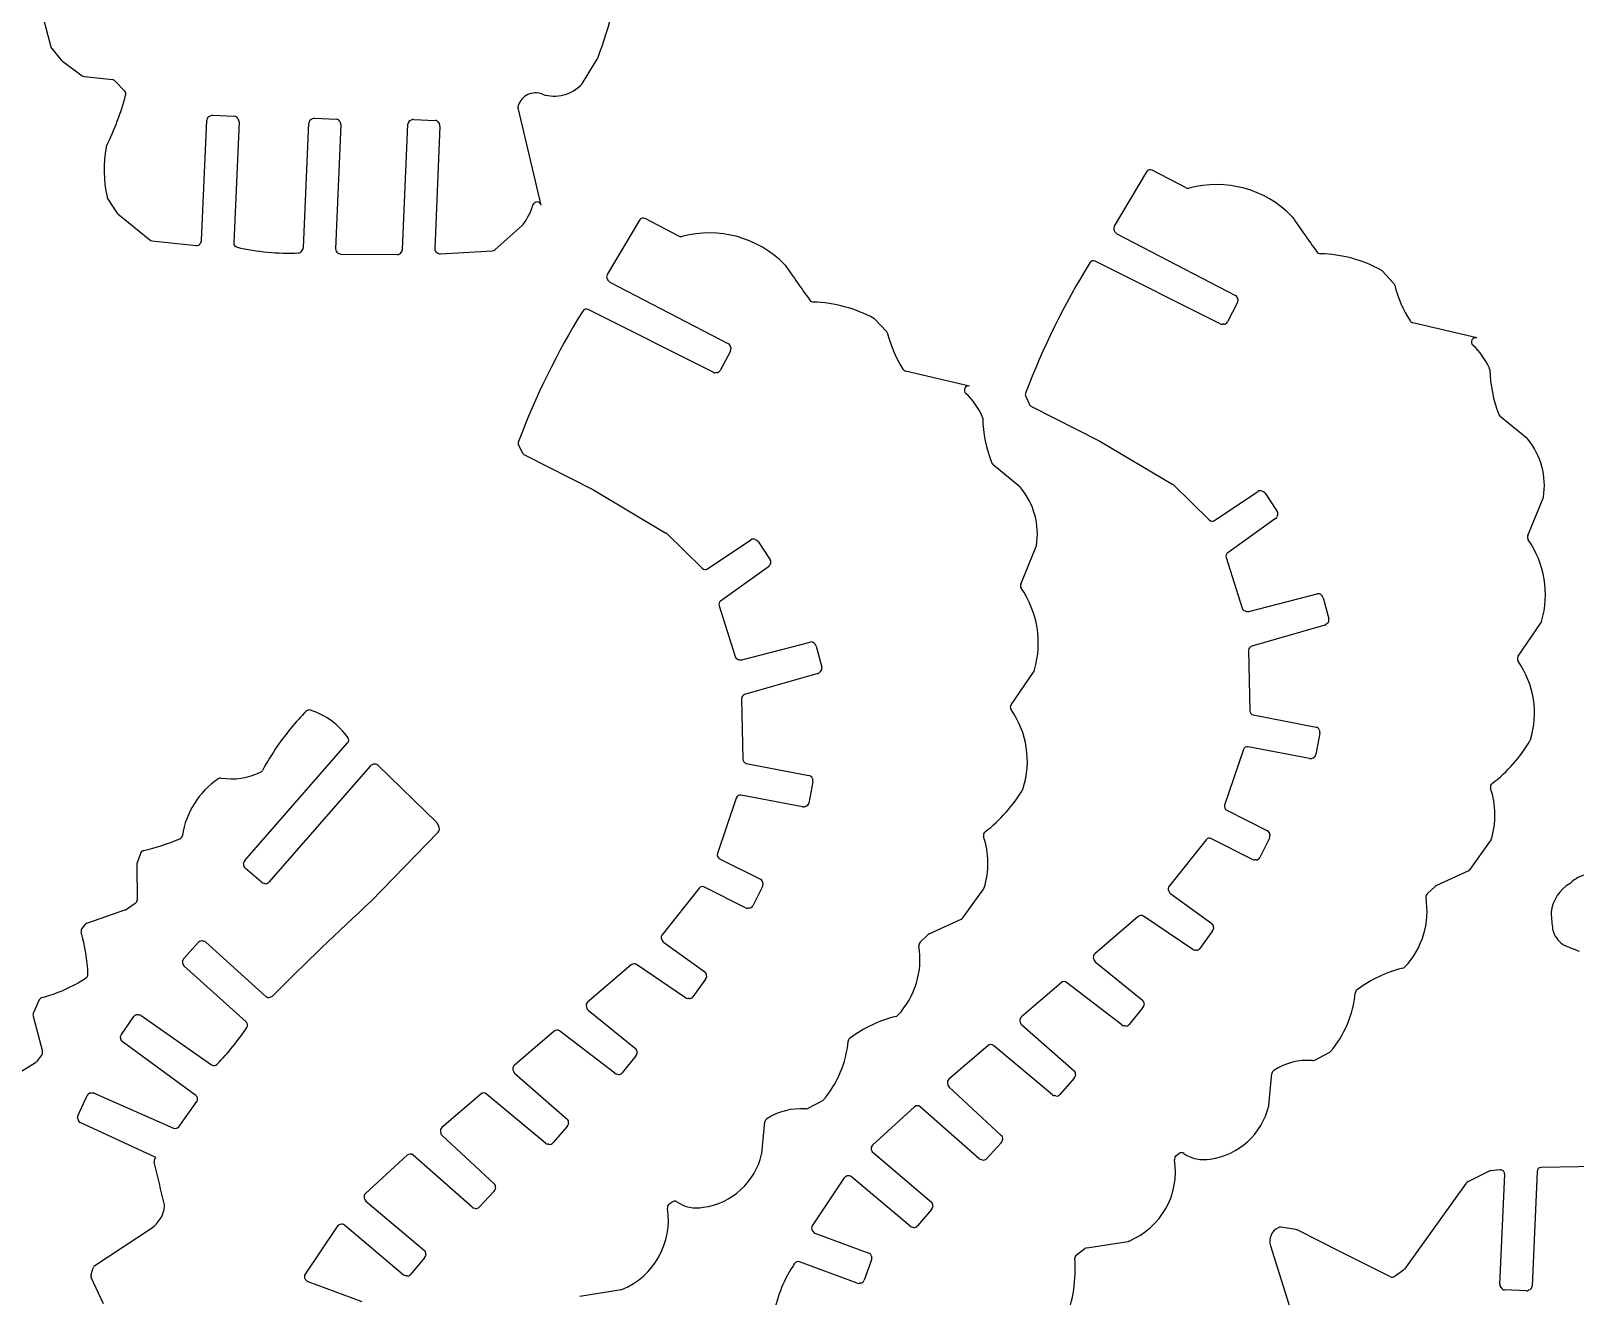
# Model space of a CAD drawing. Extents: x 0 to 821, y 0 to 548.
# Drawn here: x 399.3 to 543.2, y 116.3 to 234.2 of the extents above; entities that cross this region are included whole.
import ezdxf

# ---------------------------------------------------------------- set-up
doc = ezdxf.new("R2010")
doc.units = 0
doc.header["$MEASUREMENT"] = 0
doc.layers.add('WHITE', color=7, linetype='CONTINUOUS')

msp = doc.modelspace()

# ---------------------------------------------------------------- linework, layer by layer
at = {"layer": 'WHITE', "linetype": 'Continuous'}
for p, q in [((400.163628, 236.560061), (401.203925, 232.670281)), ((401.274253, 232.509673), (402.193925, 231.400281)), ((402.263925, 231.330281), (404.113925, 229.980281)), ((450.733861, 229.290004), (452.103925, 231.540281)), ((404.313837, 229.910461), (406.923925, 229.620281)), ((407.163925, 229.500281), (408.073925, 228.540281)), ((415.94391, 226.189877), (416.053925, 226.250281)), ((416.263868, 226.300315), (418.283925, 226.210281)), ((418.624283, 225.999766), (418.683925, 225.880281)), ((425.44391, 225.919877), (425.553925, 225.980281)), ((425.754386, 226.019973), (427.783925, 225.940281)), ((434.983868, 225.910315), (437.003925, 225.820281)), ((446.873776, 217.930077), (444.723925, 226.980281)), ((415.243508, 214.650378), (415.733925, 225.850281)), ((418.723694, 225.680436), (418.233925, 214.420281)), ((424.72365, 213.990367), (425.233925, 225.580281)), ((428.223694, 225.410436), (427.723925, 213.850281)), ((428.124266, 225.720354), (428.183925, 225.610281)), ((433.944396, 213.809604), (434.453925, 225.460281)), ((434.66391, 225.799877), (434.773925, 225.860281)), ((437.444079, 225.289513), (436.953925, 213.870281)), ((437.343521, 225.610294), (437.403925, 225.490281)), ((503.273562, 221.030158), (500.273925, 215.960281)), ((506.963746, 219.550301), (503.803925, 221.180281)), ((406.484028, 218.560013), (407.343925, 217.220281)), ((407.424339, 217.130314), (410.413925, 214.700281)), ((442.564372, 213.769799), (445.133925, 216.070281)), ((456.033943, 216.530419), (453.023925, 211.460281)), ((459.714091, 215.049539), (456.563925, 216.680281)), ((410.613814, 214.60993), (414.733925, 214.170281)), ((415.103703, 214.340181), (415.173925, 214.450281)), ((500.264141, 215.559899), (500.333925, 215.430281)), ((500.503705, 215.269547), (511.573925, 209.510281)), ((424.58365, 213.659875), (424.663925, 213.790281)), ((427.914327, 213.489519), (428.013925, 213.430281)), ((428.224262, 213.370469), (433.483925, 213.330281)), ((433.824261, 213.52047), (433.883925, 213.620281)), ((437.153512, 213.509826), (437.253925, 213.450281)), ((437.484243, 213.399558), (442.323925, 213.670281)), ((510.143771, 206.869512), (498.503925, 212.710281)), ((526.294151, 210.670073), (525.223925, 211.800281)), ((453.023924, 211.050281), (453.093925, 210.930281)), ((453.263694, 210.769851), (464.323925, 205.010281)), ((511.743688, 208.850338), (510.813925, 207.050281)), ((511.783689, 209.180222), (511.793925, 209.050281)), ((462.903771, 202.359512), (451.263925, 208.200281)), ((479.054397, 206.170432), (477.973925, 207.300281)), ((510.474263, 206.830208), (510.343925, 206.830281)), ((534.033727, 205.579818), (528.073925, 206.980281)), ((464.50396, 204.340226), (463.563925, 202.540281)), ((464.543997, 204.669622), (464.553925, 204.550281)), ((463.233863, 202.329516), (463.103925, 202.320281)), ((486.793587, 201.079718), (480.823925, 202.480281)), ((492.023454, 200.100086), (492.383925, 199.350281)), ((492.563925, 199.170281), (498.933925, 195.940281)), ((538.723842, 196.190183), (536.223925, 198.260281)), ((498.933925, 195.940281), (505.733925, 191.900281)), ((444.773656, 195.589866), (445.143925, 194.850281)), ((445.324323, 194.660136), (451.693925, 191.440281)), ((491.483924, 191.680281), (488.983925, 193.750281)), ((451.693925, 191.440281), (458.493925, 187.390281)), ((505.814125, 191.839881), (509.113925, 188.610281)), ((509.61344, 188.56043), (513.653925, 191.260281)), ((514.054083, 191.289842), (514.163925, 191.240281)), ((514.324048, 191.100422), (515.453925, 189.410281)), ((538.793596, 187.150403), (540.223925, 190.640281)), ((515.293645, 188.750189), (510.833925, 185.560281)), ((515.474286, 189.02025), (515.423925, 188.900281)), ((458.573914, 187.339663), (461.873925, 184.110281)), ((462.373427, 184.060328), (466.413925, 186.760281)), ((466.814083, 186.789842), (466.923925, 186.730281)), ((467.084048, 186.590422), (468.213925, 184.910281)), ((491.553596, 182.640403), (492.983925, 186.130281)), ((468.053596, 184.239901), (463.593925, 181.060281)), ((468.234048, 184.509785), (468.183925, 184.390281)), ((510.684139, 185.119845), (512.183925, 180.390281)), ((512.803623, 180.079914), (519.173925, 181.730281)), ((519.553432, 181.63041), (519.643925, 181.540281)), ((519.74354, 181.34971), (520.253925, 179.390281)), ((463.443925, 180.61028), (464.943925, 175.890281)), ((512.454132, 180.130153), (512.593925, 180.090281)), ((519.884269, 178.810208), (513.073925, 176.860281)), ((520.154053, 179.009772), (520.053925, 178.920281)), ((537.893923, 175.910279), (540.033925, 179.050281)), ((465.563923, 175.58028), (471.923925, 177.230281)), ((472.313449, 177.120414), (472.403925, 177.030281)), ((465.213924, 175.620281), (465.353925, 175.580281)), ((472.504397, 176.850432), (473.013925, 174.890281)), ((512.784135, 176.470254), (512.903925, 170.830281)), ((472.644271, 174.309895), (465.833925, 172.360281)), ((472.904061, 174.499758), (472.813925, 174.410281)), ((490.653925, 171.400282), (492.793925, 174.540281)), ((465.543489, 171.959924), (465.663925, 166.330281)), ((513.22396, 170.450049), (519.063925, 169.320281)), ((519.423716, 168.739652), (519.043925, 166.750281)), ((519.373853, 169.059696), (519.413925, 168.950281)), ((419.263925, 156.880281), (428.843991, 167.840378)), ((512.294232, 167.219586), (510.543925, 162.050281)), ((518.454272, 166.389964), (512.753925, 167.480281)), ((430.953925, 165.690281), (421.494046, 154.86969)), ((431.263925, 165.850281), (431.133619, 165.809743)), ((437.143925, 160.430281), (431.654116, 165.759775)), ((465.98387, 165.940131), (471.823925, 164.820281)), ((518.784336, 166.440351), (518.663925, 166.400281)), ((472.184242, 164.229628), (471.803925, 162.240281)), ((472.12397, 164.559641), (472.173925, 164.440281)), ((465.054168, 162.710426), (463.303925, 157.550281)), ((471.214014, 161.880337), (465.513925, 162.980281)), ((471.544235, 161.939946), (471.423925, 161.900281)), ((510.744294, 161.569599), (514.553925, 159.650281)), ((437.373925, 159.970281), (437.233961, 160.290447)), ((431.043925, 153.100281), (437.284312, 159.539802)), ((508.833549, 158.82002), (505.383925, 154.490281)), ((513.154288, 156.990451), (509.323925, 158.920281)), ((514.734406, 158.979808), (513.823925, 157.170281)), ((514.773997, 159.309622), (514.773925, 159.190281)), ((533.413735, 156.060126), (535.333925, 158.720281)), ((409.533925, 157.550281), (409.214174, 156.580399)), ((463.503674, 157.059893), (467.313925, 155.140281)), ((513.484263, 156.950208), (513.363925, 156.950281)), ((409.193925, 156.450281), (409.224035, 153.210436)), ((419.153925, 156.570281), (419.174314, 156.689994)), ((420.803925, 154.860281), (419.284287, 156.190222)), ((530.264113, 154.560145), (533.253925, 155.930281)), ((421.113925, 154.740281), (420.99438, 154.769802)), ((461.593621, 154.309539), (458.143925, 149.980281)), ((465.913452, 152.479799), (462.083925, 154.420281)), ((467.493694, 154.480127), (466.583925, 152.670281)), ((467.524101, 154.809575), (467.533925, 154.680281)), ((486.173633, 151.550107), (488.093925, 154.220281)), ((505.334077, 154.089514), (505.383925, 153.960281)), ((529.424144, 153.780438), (530.153925, 154.480281)), ((409.053925, 152.880281), (408.253906, 152.339715)), ((505.523542, 153.780202), (509.353925, 151.030281)), ((408.163925, 152.290281), (404.524377, 151.009696)), ((466.244263, 152.450208), (466.123925, 152.440281)), ((483.023866, 150.049517), (486.013925, 151.420281)), ((502.504233, 151.680299), (498.443925, 148.190281)), ((507.573585, 148.610353), (502.983925, 151.710281)), ((404.333925, 150.880281), (404.094378, 150.570469)), ((482.184144, 149.270438), (482.913925, 149.980281)), ((509.433547, 150.339834), (508.253925, 148.700281)), ((509.524027, 150.660056), (509.513925, 150.540281)), ((413.593925, 147.770281), (414.954096, 149.280072)), ((415.333925, 149.400281), (415.454016, 149.379654)), ((415.643925, 149.280281), (421.223848, 144.239895)), ((458.084255, 149.58992), (458.143925, 149.450281)), ((458.283693, 149.270435), (462.113925, 146.520281)), ((507.894079, 148.529659), (507.763925, 148.540281)), ((413.473925, 147.460281), (413.494301, 147.589957)), ((419.393925, 141.850281), (413.593522, 147.090444)), ((455.264233, 147.170299), (451.203925, 143.690281)), ((460.334341, 144.099939), (455.743925, 147.200281)), ((498.324303, 147.769598), (498.363925, 147.650281)), ((498.493523, 147.449974), (502.893925, 143.880281)), ((462.193994, 145.840198), (461.013925, 144.190281)), ((462.283546, 146.160436), (462.273925, 146.030281)), ((495.323944, 145.510261), (491.613925, 142.320281)), ((500.973638, 141.579629), (495.833925, 145.520281)), ((400.113925, 143.910281), (399.553866, 142.649516)), ((421.623925, 144.160281), (421.764311, 144.210205)), ((460.653717, 144.029745), (460.523925, 144.040281)), ((409.283925, 142.530281), (409.414217, 142.519647)), ((409.603925, 142.450281), (416.174257, 137.860217)), ((451.08366, 143.270359), (451.123925, 143.140281)), ((451.254168, 142.949924), (455.653925, 139.380281)), ((502.933833, 143.199533), (501.663925, 141.620281)), ((503.043572, 143.510085), (503.023925, 143.390281)), ((399.533925, 142.390281), (400.404315, 139.100318)), ((407.763925, 140.700281), (408.923807, 142.359585)), ((448.08378, 141.000002), (444.373925, 137.810281)), ((453.733574, 137.069992), (448.593925, 141.020281)), ((491.484362, 141.90951), (491.523925, 141.780281)), ((491.643618, 141.590349), (496.533925, 137.310281)), ((501.284073, 141.479597), (501.153925, 141.500281)), ((407.683925, 140.370281), (407.693754, 140.509814)), ((414.713925, 134.990281), (407.844411, 140.020218)), ((488.504063, 139.64017), (484.863925, 136.510281)), ((494.523638, 135.069629), (489.023925, 139.650281)), ((400.333925, 138.760281), (399.853925, 138.150281)), ((455.693833, 138.689533), (454.423925, 137.120281)), ((455.803572, 139.010085), (455.783925, 138.880281)), ((518.944397, 138.299799), (520.293925, 139.000281)), ((399.753925, 138.050281), (396.703598, 136.139782)), ((444.244243, 137.399597), (444.283925, 137.280281)), ((444.404397, 137.080161), (449.293925, 132.800281)), ((454.043448, 136.969696), (453.913925, 136.990281)), ((496.663514, 136.930404), (496.633925, 136.810281)), ((514.664232, 134.089817), (514.963925, 137.050281)), ((404.903925, 135.230281), (405.033816, 135.239929)), ((484.733578, 136.110368), (484.763925, 135.980281)), ((484.883983, 135.789687), (489.743925, 131.290281)), ((496.543534, 136.619569), (495.203925, 135.090281)), ((403.723925, 133.160281), (404.573478, 134.999577)), ((405.223925, 135.210281), (412.624349, 131.969938)), ((413.103925, 132.100281), (414.794324, 134.430481)), ((441.263926, 135.140283), (437.623925, 132.010281)), ((447.283926, 130.57028), (441.783925, 135.140281)), ((471.703441, 133.800498), (473.053925, 134.500281)), ((481.643926, 133.950282), (477.743925, 130.380281)), ((487.673922, 129.120282), (482.183925, 133.950281)), ((494.834334, 134.960125), (494.703925, 134.990281)), ((403.703925, 132.830281), (403.684281, 132.950401)), ((410.973925, 129.240281), (403.934361, 132.499524)), ((449.42408, 132.42969), (449.393925, 132.300281)), ((467.424232, 129.589817), (467.723925, 132.540281)), ((437.494362, 131.59951), (437.523925, 131.480281)), ((437.644044, 131.27975), (442.503925, 126.790281)), ((449.304402, 132.109736), (447.963925, 130.590281)), ((447.594201, 130.460027), (447.463925, 130.480281)), ((477.634179, 129.960074), (477.673925, 129.860281)), ((477.793464, 129.679972), (483.233925, 125.080281)), ((489.73442, 130.600022), (488.353925, 129.120281)), ((489.863809, 130.909984), (489.833925, 130.790281)), ((506.033618, 129.390304), (506.293925, 129.590281)), ((410.893925, 129.120281), (410.973925, 129.240281)), ((434.403464, 129.44018), (430.503925, 125.880281)), ((440.433952, 124.610443), (434.943925, 129.450281)), ((487.973753, 129.00049), (487.853925, 129.030281)), ((536.203638, 128.0696), (535.343925, 127.990281)), ((545.263864, 128.400343), (540.043925, 128.310281)), ((475.093519, 127.32033), (472.133925, 122.870281)), ((475.394286, 127.510216), (475.283925, 127.470281)), ((481.264177, 122.820373), (475.793925, 127.440281)), ((533.053544, 126.839952), (527.293925, 118.830281)), ((535.204244, 127.949657), (533.203925, 126.970281)), ((536.19389, 117.430224), (536.643925, 127.650281)), ((539.654122, 127.930471), (539.193925, 117.250281)), ((430.393728, 125.459716), (430.433925, 125.350281)), ((430.553845, 125.169898), (435.993925, 120.580281)), ((442.494151, 126.100489), (441.113925, 124.610281)), ((442.614403, 126.410259), (442.593925, 126.280281)), ((440.733753, 124.49049), (440.603925, 124.520281)), ((458.783755, 124.880453), (459.053925, 125.080281)), ((483.253534, 124.389569), (481.943925, 122.850281)), ((483.364178, 124.709557), (483.343925, 124.580281)), ((405.303925, 119.180281), (410.563746, 122.660316)), ((427.854381, 122.810167), (424.893925, 118.370281)), ((428.153591, 122.999514), (428.043925, 122.960281)), ((434.0139, 118.309976), (428.553925, 122.930281)), ((472.133925, 122.42028), (472.203925, 122.330281)), ((481.574241, 122.710294), (481.453925, 122.730281)), ((517.183925, 122.520281), (515.773925, 122.730281)), ((521.413925, 120.420281), (517.303925, 122.480281)), ((472.38385, 122.189895), (477.403925, 120.330281)), ((497.7143, 120.820315), (501.553925, 121.420281)), ((514.833729, 121.009929), (516.823925, 114.680281)), ((436.013534, 119.889569), (434.703925, 118.340281)), ((436.123624, 120.200389), (436.103925, 120.080281)), ((476.323803, 117.530482), (470.953925, 119.520281)), ((477.663812, 119.690101), (476.963925, 117.790281)), ((477.66421, 120.020133), (477.683925, 119.900281)), ((496.753684, 120.169565), (497.533925, 120.750281)), ((526.004284, 118.129505), (521.413925, 120.420281)), ((404.943925, 118.340281), (405.144303, 118.959548)), ((406.103925, 115.600281), (404.964007, 118.050081)), ((434.333556, 118.199546), (434.203925, 118.230281)), ((527.213925, 118.750281), (526.423925, 118.170281)), ((424.893923, 117.910282), (424.963925, 117.820281)), ((425.144001, 117.679665), (430.163925, 115.820281)), ((450.473922, 116.320002), (454.313925, 116.920281)), ((476.653775, 117.529995), (476.533925, 117.510281)), ((536.303983, 117.109516), (536.243925, 117.220281)), ((538.663867, 116.809516), (536.633925, 116.900281)), ((538.974081, 116.919513), (538.863925, 116.860281))]:
    msp.add_line(p, q, dxfattribs=at)
for centre, radius, start, end in [((392.620712, 253.10946), 63.286703, 340.140597, 357.655), ((401.594833, 232.745754), 0.398128, 190.927728, 216.368665), ((402.508925, 231.645281), 0.399061, 217.874984, 232.125), ((451.776925, 231.773281), 0.40152, 324.528675, 336.019), ((404.342925, 230.314281), 0.404965, 235.564345, 265.88), ((406.877925, 229.228281), 0.39469, 43.5628, 83.307125), ((448.091353, 231.58914), 3.505059, 251.753404, 317.694997), ((450.4055, 229.513845), 0.397399, 314.41045, 325.718121), ((382.701665, 235.093784), 26.3897, 333.769362, 344.766177), ((407.784028, 228.270634), 0.395916, 343.721713, 42.927312), ((446.356409, 226.681085), 1.70305, 68.01776, 162.268419), ((416.132925, 225.838281), 0.39918, 118.262, 178.277338), ((416.247925, 225.901281), 0.399296, 87.7119, 119.068541), ((418.269645, 225.806793), 0.40374, 28.552352, 87.973151), ((418.322942, 225.704565), 0.401478, 356.554305, 25.955388), ((425.632925, 225.568281), 0.39918, 118.262, 178.277338), ((425.729949, 225.617339), 0.403375, 86.526753, 115.873048), ((427.765925, 225.539281), 0.401404, 26.8079, 87.429845), ((434.967925, 225.511281), 0.399296, 87.7119, 119.068541), ((445.113796, 227.071899), 0.400492, 161.381403, 193.224352), ((427.822942, 225.434565), 0.401478, 356.554305, 25.955388), ((434.852925, 225.448281), 0.39918, 118.262, 178.277338), ((436.991925, 225.421281), 0.39918, 28.2619, 88.277338), ((437.052951, 225.315686), 0.392002, 356.171685, 26.448507), ((417.603925, 221.227281), 11.454788, 169.420366, 192.799), ((406.735682, 223.266742), 0.39696, 155.728479, 170.77168), ((503.617169, 220.828151), 0.398589, 62.060347, 149.548732), ((406.828784, 218.767992), 0.402632, 191.212077, 211.10108), ((507.144865, 219.909808), 0.402554, 243.261197, 284.194056), ((509.771186, 209.990015), 9.859044, 44.576878, 104.855074), ((440.650234, 219.544366), 5.681436, 322.937937, 343.705805), ((446.48575, 217.830961), 0.400485, 14.329005, 162.659003), ((407.677261, 217.437304), 0.397759, 213.066663, 230.515639), ((444.873925, 216.380281), 0.404599, 309.986886, 320.013), ((456.379808, 216.31934), 0.405188, 62.973783, 148.604589), ((500.614155, 215.751656), 0.3991, 148.48392, 208.716381), ((516.517153, 216.625488), 0.396705, 34.559478, 45.768965), ((672.630925, 324.112281), 189.142072, 214.548, 215.763368), ((410.672415, 215.005867), 0.40025, 229.772678, 261.580983), ((414.845484, 214.676643), 0.39889, 325.425192, 356.224609), ((418.633931, 214.400407), 0.4005, 177.155715, 257.030184), ((459.896925, 215.400281), 0.395453, 242.468, 285.754438), ((462.52502, 205.492183), 9.855319, 44.50337, 104.819393), ((500.683421, 215.629412), 0.402245, 209.673091, 243.462668), ((414.774066, 214.570267), 0.401995, 264.269167, 325.08513), ((423.400567, 235.291134), 21.828128, 257.144719, 272.265329), ((424.248169, 213.88229), 0.402512, 272.164479, 326.456684), ((424.323635, 214.000813), 0.400151, 328.255533, 358.504077), ((428.123949, 213.830779), 0.4005, 177.209016, 238.439373), ((428.224376, 213.77062), 0.400151, 238.269127, 269.983612), ((433.483704, 213.730281), 0.4, 270.031638, 328.36361), ((433.545757, 213.832613), 0.399302, 327.875632, 356.696633), ((437.35491, 213.856827), 0.401211, 178.078295, 239.869327), ((437.451657, 213.799867), 0.401633, 240.506694, 274.653726), ((442.298752, 214.071334), 0.401842, 273.591497, 311.37659), ((519.47604, 213.814128), 0.404005, 217.126825, 269.748796), ((519.129925, 200.941281), 12.473589, 61.280268, 88.4181), ((469.30008, 212.09391), 0.39787, 40.239141, 50.356463), ((625.392927, 319.59911), 189.136, 214.544259, 215.759811), ((558.181611, 175.334774), 70.768886, 148.264041, 159.248526), ((498.333452, 212.349031), 0.399452, 64.737575, 148.187507), ((524.928925, 211.534281), 0.397217, 42.04082, 60.6173), ((453.373925, 211.255281), 0.405617, 149.641885, 210.358), ((453.438284, 211.124645), 0.395425, 209.441404, 243.798708), ((526.007682, 210.394255), 0.397668, 13.917436, 43.914725), ((537.327591, 213.21462), 11.2683, 193.993019, 212.502484), ((472.242205, 209.300883), 0.401179, 215.10346, 268.792108), ((471.892902, 196.439745), 12.464709, 61.272869, 88.433059), ((511.384914, 209.158471), 0.399368, 3.122014, 61.752978), ((511.397152, 209.043689), 0.396827, 330.840441, 0.951721), ((510.967267, 170.875455), 70.778087, 148.306556, 159.286031), ((451.079674, 207.849412), 0.396304, 62.294859, 147.825803), ((477.683925, 207.020281), 0.403113, 43.994914, 60.2551), ((478.763752, 205.891966), 0.402515, 14.110782, 43.774071), ((490.09517, 208.697291), 11.271, 193.897816, 212.445615), ((510.318536, 207.230955), 0.401478, 244.195245, 273.625608), ((510.455538, 207.231263), 0.401492, 272.673298, 333.206653), ((528.164603, 207.369802), 0.399937, 211.681748, 256.895224), ((464.142896, 204.651917), 0.401492, 2.52746, 63.199221), ((464.154925, 204.534281), 0.399321, 330.927, 2.296345), ((533.944343, 205.187954), 0.401929, 77.150658, 227.747845), ((529.564381, 200.310539), 6.153476, 23.350807, 48.097306), ((463.078536, 202.720955), 0.401478, 244.195245, 273.625608), ((463.211564, 202.728261), 0.399368, 273.200882, 331.920669), ((480.920925, 202.872281), 0.403823, 213.331, 256.101404), ((534.857925, 202.574281), 0.396716, 3.673685, 26.214), ((547.4549, 202.905247), 12.2049, 181.434538, 201.55982), ((486.696798, 200.691809), 0.399802, 75.989825, 228.939459), ((482.314925, 195.813281), 6.15767, 23.206591, 48.0135), ((492.372654, 200.277521), 0.391694, 160.346792, 206.936006), ((492.743925, 199.530281), 0.402492, 206.565051, 243.435), ((487.621778, 198.064882), 0.393556, 5.101709, 26.371659), ((500.216908, 198.394972), 12.2067, 181.385245, 201.55814), ((536.467925, 198.568281), 0.392938, 202.126, 231.61346), ((445.13356, 195.760377), 0.398252, 157.95276, 205.350183), ((538.49832, 195.859897), 0.399936, 44.370656, 55.674284), ((533.59301, 191.824801), 6.750242, 350.668556, 39.732368), ((445.508721, 195.01573), 0.400562, 204.396143, 242.590476), ((489.232654, 194.061937), 0.398743, 202.44798, 231.406994), ((491.228925, 191.375281), 0.39747, 39.814967, 50.1022), ((486.358005, 187.30677), 6.744015, 350.728997, 39.867542), ((505.538216, 191.55697), 0.395176, 45.717869, 60.314151), ((513.879457, 190.930507), 0.399519, 64.081716, 124.368315), ((513.992117, 190.881987), 0.397356, 33.347812, 64.381561), ((539.860925, 190.811281), 0.401261, 334.776077, 348.354), ((509.395095, 188.900116), 0.403808, 225.86937, 302.732349), ((515.06928, 189.076525), 0.396024, 304.509595, 333.574418), ((515.113775, 189.196976), 0.401498, 333.885446, 32.091459), ((458.323073, 187.03178), 0.397131, 50.829387, 64.518834), ((539.164168, 186.997871), 0.400737, 157.627239, 214.581209), ((466.639457, 186.430507), 0.399519, 64.081716, 124.368315), ((466.752117, 186.371987), 0.397356, 33.347812, 64.381561), ((492.617925, 186.302281), 0.404401, 334.82904, 348.301), ((531.403925, 181.642281), 9.028238, 344.04315, 34.6121), ((467.824138, 184.570429), 0.402368, 304.76908, 333.402549), ((467.874009, 184.692447), 0.403725, 333.099475, 32.653596), ((511.063338, 185.236573), 0.396758, 125.325425, 197.109844), ((462.154152, 184.390053), 0.39598, 224.953483, 303.624851), ((491.924026, 182.487525), 0.400737, 157.573859, 214.595648), ((484.165067, 177.13578), 9.024899, 344.078697, 34.596002), ((519.274134, 181.340079), 0.402864, 46.10958, 104.403143), ((519.346644, 181.263564), 0.406138, 12.246119, 42.948236), ((463.824925, 180.733281), 0.400362, 125.238225, 197.892), ((512.561865, 180.512464), 0.3972, 197.915313, 254.262384), ((512.717752, 180.469011), 0.39846, 251.894568, 282.445229), ((519.758339, 179.190087), 0.400208, 288.340344, 317.610648), ((519.863925, 179.289281), 0.402866, 316.068, 14.519159), ((539.703473, 179.268115), 0.39579, 326.607023, 344.192242), ((472.024123, 176.840076), 0.402864, 44.096026, 104.40147), ((472.114147, 176.750409), 0.402864, 14.375805, 44.003808), ((465.328925, 176.005281), 0.401808, 196.630954, 253.369), ((465.458925, 175.960281), 0.39424, 254.553684, 285.446), ((513.181925, 176.477281), 0.397936, 105.74762, 181.012), ((538.223669, 175.679915), 0.402244, 145.061428, 214.848688), ((472.533896, 174.689983), 0.39579, 286.193011, 315.033364), ((472.623925, 174.789281), 0.402866, 314.056, 14.519159), ((492.455925, 174.751281), 0.398453, 328.025101, 346.77), ((531.044819, 170.630944), 8.37432, 342.5541, 35.132167), ((465.946146, 171.973345), 0.402881, 106.173594, 181.909089), ((490.984117, 171.175563), 0.399406, 145.762075, 214.311175), ((442.910925, 153.268281), 25.0746, 135.672, 145.309), ((425.260201, 170.509191), 0.400788, 71.980195, 135.614967), ((423.257741, 164.317537), 6.9082, 35.612782, 72.072443), ((483.804071, 166.142745), 8.368883, 342.452464, 35.062575), ((513.302925, 170.841281), 0.399152, 181.579183, 258.589), ((428.543813, 168.109156), 0.402925, 318.158806, 34.990961), ((518.9977, 168.926915), 0.398901, 19.442803, 80.44364), ((519.033093, 168.827035), 0.400278, 347.390365, 17.932715), ((442.923245, 153.290848), 25.071899, 145.367429, 151.432318), ((512.672535, 167.088153), 0.400485, 78.274283, 160.841495), ((527.059625, 175.046286), 13.838517, 307.450112, 329.584277), ((538.654536, 168.261222), 0.404722, 326.908715, 339.620076), ((431.255712, 165.431212), 0.397734, 107.876866, 139.355683), ((431.381473, 165.470706), 0.39736, 46.675132, 107.206979), ((466.062925, 166.331281), 0.399001, 180.143598, 258.574), ((518.540136, 166.780455), 0.39982, 257.598722, 288.035765), ((518.650496, 166.816128), 0.398901, 289.604344, 350.498551), ((421.171589, 158.026731), 7.82067, 124.130877, 171.14821), ((417.013369, 164.172477), 0.400413, 82.687198, 125.030609), ((418.027925, 170.710281), 6.21575, 261.081892, 295.706), ((420.55314, 165.46991), 0.398696, 295.379755, 331.577668), ((471.750695, 164.432956), 0.394187, 18.746688, 79.293737), ((471.793882, 164.316089), 0.39982, 347.51119, 18.096593), ((535.711427, 163.741909), 0.396777, 126.679348, 197.904116), ((465.433739, 162.590319), 0.398121, 78.380562, 162.441174), ((479.826703, 170.542877), 13.83103, 307.432298, 329.580238), ((491.395925, 163.719281), 0.40031, 333.36092, 345.571), ((527.823925, 161.135281), 7.910242, 343.134234, 18.3067), ((471.282925, 162.269281), 0.395022, 259.953, 290.912548), ((471.411522, 162.317139), 0.399859, 289.38418, 348.91798), ((510.922102, 161.92582), 0.398132, 161.783291, 243.473768), ((436.85905, 160.147952), 0.401078, 20.810699, 44.742833), ((437.006784, 159.822142), 0.395901, 314.507619, 21.973696), ((405.564597, 176.486662), 19.155983, 282.847236, 293.502956), ((413.04468, 159.291176), 0.404018, 293.214573, 351.314924), ((488.474165, 159.241462), 0.399247, 127.065235, 197.722238), ((480.583925, 156.635281), 7.910241, 343.134231, 18.3067), ((509.140291, 158.569089), 0.396304, 62.395541, 140.715091), ((514.372896, 159.291917), 0.401492, 2.52746, 63.199221), ((514.373546, 159.15651), 0.4018, 333.910401, 4.821286), ((535.011925, 158.956281), 0.399224, 323.761593, 343.108), ((409.912925, 157.419281), 0.400934, 102.818, 160.932474), ((419.565542, 156.621999), 0.397092, 139.425823, 170.140557), ((463.683888, 157.419175), 0.401947, 160.963152, 243.361897), ((513.330158, 157.341164), 0.392339, 243.367927, 274.937307), ((513.465538, 157.351263), 0.401492, 272.673298, 333.206653), ((409.594683, 156.454548), 0.400781, 161.698635, 180.609997), ((419.544008, 156.491694), 0.397921, 168.609634, 229.254784), ((533.093925, 156.290281), 0.393954, 293.962489, 324.259), ((544.888925, 152.657281), 2.99727, 102.827, 133.81044), ((421.064925, 155.164281), 0.400737, 229.352174, 259.861), ((421.190559, 155.138159), 0.405191, 259.097939, 318.503531), ((461.907659, 154.059921), 0.40116, 63.934959, 141.520037), ((467.127893, 154.78991), 0.396696, 2.841463, 62.033656), ((467.133139, 154.656718), 0.401478, 333.905474, 3.364566), ((487.775925, 154.454281), 0.394816, 323.652542, 343.217), ((505.705334, 154.24682), 0.403208, 142.856894, 202.962972), ((505.752176, 154.101628), 0.394446, 200.998536, 234.575429), ((530.443304, 154.196974), 0.404973, 116.262003, 135.607475), ((544.613471, 151.60901), 3.66866, 120.811743, 172.776926), ((542.531946, 155.109142), 0.403674, 300.086996, 314.309327), ((408.822925, 153.208281), 0.401116, 305.155822, 0.307866), ((605.714766, -37.456699), 258.499255, 132.509403, 135.319153), ((466.225538, 152.851263), 0.401492, 272.673298, 333.206653), ((521.724438, 152.212758), 7.686473, 317.090984, 9.111566), ((529.706664, 153.499019), 0.398766, 135.111957, 189.971787), ((408.018814, 152.661026), 0.398132, 291.375552, 306.191656), ((466.090154, 152.840659), 0.4018, 243.910401, 274.821286), ((485.848925, 151.786281), 0.401474, 294.266788, 323.97), ((502.763761, 151.38039), 0.396611, 56.281555, 130.871456), ((541.363708, 152.028225), 0.392046, 173.841915, 185.566287), ((600.09177, 156.348612), 59.2787, 184.216426, 185.68128), ((404.404057, 150.322194), 0.396915, 141.280272, 196.469086), ((387.672055, 145.566248), 16.997902, 2.473321, 15.853355), ((404.646669, 150.62488), 0.403781, 107.630026, 140.763423), ((458.463271, 149.731725), 0.404675, 142.105473, 200.512807), ((483.179399, 149.680634), 0.400331, 112.861804, 131.539544), ((509.123939, 150.700423), 0.402119, 354.238658, 55.114771), ((509.115309, 150.583784), 0.400982, 322.527527, 353.771682), ((541.504925, 150.516281), 0.402285, 185.126, 193.831295), ((543.553053, 151.111827), 2.53486, 195.835335, 232.891014), ((415.248113, 149.011239), 0.398393, 77.561324, 137.561867), ((415.371475, 148.990762), 0.397555, 46.739833, 78.017062), ((458.517031, 149.596009), 0.400556, 201.334656, 234.370999), ((474.483768, 147.711112), 7.685301, 317.102481, 9.047799), ((482.466217, 148.988571), 0.398766, 135.020924, 189.946824), ((498.704553, 147.888823), 0.398502, 130.845306, 197.408408), ((507.801925, 148.937281), 0.398814, 235.068, 264.532426), ((507.926372, 148.926326), 0.397979, 265.345838, 325.390293), ((542.274281, 149.403797), 0.401341, 231.362798, 244.907408), ((551.396925, 170.067281), 22.9889, 246.157, 250.105258), ((413.862825, 147.381787), 0.396743, 168.589025, 227.251181), ((413.884615, 147.492001), 0.402419, 136.249579, 165.911514), ((455.523761, 146.87039), 0.396611, 56.281555, 130.871456), ((498.746141, 147.755496), 0.396434, 195.39103, 230.414733), ((530.008874, 135.36702), 11.8516, 103.940765, 127.01362), ((527.07318, 147.254334), 0.393114, 281.804813, 315.649433), ((396.947925, 157.377281), 13.6831, 284.499709, 303.371), ((404.256077, 146.28338), 0.398384, 303.235712, 2.359041), ((461.886925, 146.193281), 0.398068, 355.266, 55.232021), ((461.879925, 146.084281), 0.397683, 322.147, 352.195901), ((495.584925, 145.210281), 0.397619, 51.227671, 131.023), ((400.472925, 143.749281), 0.393445, 104.589, 155.845294), ((421.491635, 144.540539), 0.402612, 228.308131, 289.182446), ((421.62362, 144.583166), 0.398615, 290.667741, 316.519316), ((460.546358, 144.442632), 0.402976, 238.255749, 266.808707), ((460.693752, 144.424298), 0.396579, 264.206106, 323.836555), ((502.645983, 143.564708), 0.401324, 352.17739, 51.843703), ((512.962259, 145.455673), 9.793643, 319.539096, 354.694531), ((523.112735, 144.50814), 0.400991, 126.511285, 173.993841), ((399.924085, 142.490653), 0.402864, 156.775629, 194.427032), ((409.249726, 142.13721), 0.394555, 85.027557, 145.694221), ((409.378503, 142.127876), 0.393395, 55.03923, 84.791218), ((451.465735, 143.388116), 0.39981, 130.907234, 197.129472), ((451.503856, 143.260498), 0.398497, 197.558311, 231.202262), ((479.81821, 142.746351), 0.398023, 283.875073, 317.959007), ((502.628925, 143.460281), 0.401155, 319.464, 349.950651), ((397.205744, 156.521997), 26.9484, 316.317713, 325.684416), ((419.135225, 141.550728), 0.3958, 326.073065, 49.185476), ((448.351177, 140.700089), 0.401807, 52.833088, 131.719705), ((482.747925, 130.857281), 11.846787, 103.842, 126.904363), ((491.875664, 142.011907), 0.404477, 130.323667, 194.664398), ((491.905063, 141.887791), 0.396011, 195.752521, 228.685217), ((501.218799, 141.892167), 0.39722, 231.888728, 260.600352), ((501.355314, 141.870393), 0.397236, 259.66854, 320.97715), ((408.083966, 140.341861), 0.40105, 175.93638, 233.321777), ((408.094071, 140.47049), 0.402244, 145.161047, 174.389748), ((465.720329, 140.943582), 9.794009, 319.553819, 354.768389), ((475.872243, 140.007776), 0.400991, 126.42381, 173.877424), ((488.769925, 139.340281), 0.400769, 50.670357, 131.558), ((399.528925, 138.375281), 0.395285, 304.695154, 325.305), ((400.015148, 139.003574), 0.401011, 322.64878, 13.960373), ((455.405983, 139.064708), 0.401324, 352.17739, 51.843703), ((455.388925, 138.950281), 0.401155, 319.464, 349.950651), ((518.305682, 132.470225), 5.80567, 85.768392, 122.993392), ((518.767392, 138.660242), 0.401559, 265.240339, 296.154549), ((520.102695, 139.351155), 0.399602, 298.590786, 321.113683), ((416.405168, 138.190111), 0.402678, 235.009786, 315.89287), ((444.632543, 137.5028), 0.401781, 130.066807, 194.883989), ((444.667743, 137.375018), 0.395338, 193.865115, 228.230901), ((453.981355, 137.386727), 0.40214, 231.964094, 260.347093), ((454.104925, 137.370281), 0.405291, 261.275, 321.914234), ((496.264964, 137.006487), 0.405747, 349.192379, 48.480271), ((496.243257, 136.878666), 0.396608, 319.210484, 350.071103), ((515.360496, 137.004004), 0.399262, 122.793745, 173.344131), ((405.068651, 134.838976), 0.402464, 67.306084, 94.965343), ((485.121676, 136.205071), 0.399486, 130.181295, 193.71321), ((485.147978, 136.089093), 0.39917, 195.818812, 228.596459), ((404.936689, 134.831343), 0.400281, 94.695078, 155.147118), ((414.472685, 134.66996), 0.401001, 323.330182, 53.015968), ((441.523925, 134.840281), 0.396989, 49.085617, 130.914), ((471.508837, 134.147322), 0.39769, 267.893478, 299.296928), ((472.881582, 134.8556), 0.39491, 295.875015, 317.711574), ((481.913925, 133.650281), 0.403609, 48.012788, 131.987), ((494.768799, 135.382167), 0.39722, 231.888728, 260.600352), ((494.901452, 135.359361), 0.404838, 260.456878, 318.343721), ((508.330155, 135.527176), 6.496605, 277.72676, 346.770448), ((514.266925, 134.143281), 0.400847, 345.12947, 352.336), ((404.083152, 132.983744), 0.400262, 153.828898, 184.778365), ((404.095894, 132.857714), 0.392929, 184.003534, 245.726017), ((449.024992, 132.497677), 0.404838, 350.332112, 48.37158), ((468.12568, 132.50312), 0.40347, 123.301366, 174.71536), ((471.049268, 127.966331), 5.80066, 85.600691, 122.833439), ((412.781407, 132.339501), 0.401552, 246.975272, 323.43463), ((437.885664, 131.701907), 0.404477, 130.323667, 194.664398), ((437.914925, 131.578281), 0.403094, 194.070717, 227.78), ((448.999199, 132.36943), 0.400737, 319.605885, 350.063571), ((489.465996, 130.993622), 0.40651, 348.126808, 46.867037), ((434.679211, 129.150028), 0.400281, 48.599535, 133.541807), ((447.547925, 130.873281), 0.401877, 228.935, 257.935116), ((447.664493, 130.850359), 0.39661, 259.791287, 319.023289), ((461.096204, 131.021318), 6.489516, 277.683107, 346.804112), ((467.026695, 129.642416), 0.401001, 345.185725, 352.462845), ((478.013189, 130.085522), 0.399232, 132.41194, 198.313969), ((478.052236, 129.981311), 0.3972, 197.74058, 229.345895), ((489.44121, 130.874519), 0.401648, 316.888023, 347.893372), ((506.535925, 129.270281), 0.401203, 55.3456, 127.098394), ((508.595843, 132.268651), 3.236669, 235.530869, 280.823133), ((411.214298, 128.879778), 0.400601, 143.104615, 193.013289), ((-125.946075, -2.074559), 552.492, 13.2791, 13.70138), ((487.935925, 129.419281), 0.397549, 228.773, 258.096497), ((488.060226, 129.389214), 0.398226, 257.458596, 317.520387), ((499.004204, 127.890395), 6.960115, 292.288098, 9.255769), ((506.271925, 129.066281), 0.402199, 126.333, 188.062084), ((536.242912, 127.670027), 0.401498, 357.180997, 95.613566), ((540.053737, 127.910276), 0.400125, 91.40524, 177.106982), ((442.220839, 126.501913), 0.404096, 346.890551, 45.529572), ((475.430609, 127.08816), 0.409308, 111.000272, 145.443008), ((475.533761, 127.130418), 0.404599, 49.982845, 110.164949), ((533.384156, 126.610397), 0.402492, 116.601965, 145.226406), ((535.384748, 127.589462), 0.402892, 95.815548, 116.616807), ((430.775156, 125.584493), 0.401319, 132.520212, 198.114527), ((430.81704, 125.474927), 0.402882, 198.022192, 229.21069), ((442.20769, 126.377037), 0.39817, 316.008666, 345.93611), ((409.071745, 124.937163), 2.72215, 303.236511, 354.994048), ((411.384019, 124.735355), 0.401087, 354.889906, 13.640381), ((440.700186, 124.907047), 0.398565, 228.088599, 256.023791), ((440.820226, 124.879214), 0.398226, 257.458596, 317.520387), ((451.763746, 123.380208), 6.960598, 292.294226, 9.256688), ((459.030794, 124.563179), 0.402108, 127.905396, 189.057929), ((459.297756, 124.770391), 0.394316, 56.739082, 128.196844), ((461.348125, 127.771143), 3.240116, 235.523949, 280.953978), ((482.974003, 124.780714), 0.39661, 349.664429, 49.053246), ((482.953257, 124.648666), 0.396608, 319.210484, 350.071103), ((428.187361, 122.584447), 0.402275, 110.889289, 145.86752), ((428.295614, 122.628689), 0.397092, 49.420238, 110.956469), ((472.463925, 122.645281), 0.399406, 145.713123, 214.287), ((472.526222, 122.55786), 0.394548, 215.226538, 248.84773), ((481.525127, 123.125108), 0.401196, 229.426043, 259.777327), ((481.638652, 123.098326), 0.393342, 260.575269, 320.904865), ((516.150698, 121.44317), 1.3864, 115.958064, 198.209594), ((515.723941, 122.341149), 0.392329, 82.680523, 117.324237), ((517.120925, 122.131281), 0.394069, 62.329492, 80.8006), ((501.472925, 121.813281), 0.401261, 281.645974, 295.224), ((435.730951, 120.278412), 0.40035, 348.761867, 48.939151), ((435.713257, 120.148666), 0.396608, 319.210484, 350.071103), ((470.821174, 119.139194), 0.403547, 70.794427, 146.801079), ((477.264925, 119.949281), 0.405564, 10.0623, 69.956544), ((477.294023, 119.831538), 0.395915, 339.069068, 9.998872), ((483.796396, 118.832482), 12.835837, 338.556874, 4.410817), ((496.985435, 119.852654), 0.392608, 126.177308, 184.822002), ((497.763527, 120.426231), 0.397147, 97.120251, 125.319164), ((405.333985, 118.221479), 0.407751, 163.060698, 204.856715), ((405.530984, 118.848002), 0.402449, 124.346387, 163.908784), ((425.223925, 118.140281), 0.402244, 145.124672, 214.875), ((434.258439, 118.626657), 0.400107, 232.324981, 262.169175), ((434.394713, 118.596313), 0.401453, 261.237551, 320.374639), ((481.306922, 112.105768), 13.029683, 146.16808, 168.607277), ((526.181087, 118.489693), 0.401241, 243.855312, 307.244406), ((526.973925, 119.070281), 0.4, 306.87, 323.130102), ((425.291241, 118.053838), 0.402101, 215.509868, 248.520028), ((454.275609, 117.314448), 0.396025, 275.552023, 288.968854), ((476.466334, 117.910127), 0.405519, 249.422194, 279.594625), ((476.582925, 117.929281), 0.405564, 280.062, 339.956544), ((536.592925, 117.414281), 0.399296, 177.712, 209.068541), ((536.655503, 117.299065), 0.399368, 208.334815, 266.902776), ((538.669653, 117.206301), 0.396827, 269.164614, 299.311815), ((538.797715, 117.275177), 0.396991, 296.375758, 356.404501)]:
    msp.add_arc(centre, radius, start, end, dxfattribs=at)

doc.saveas('drawing.dxf')
